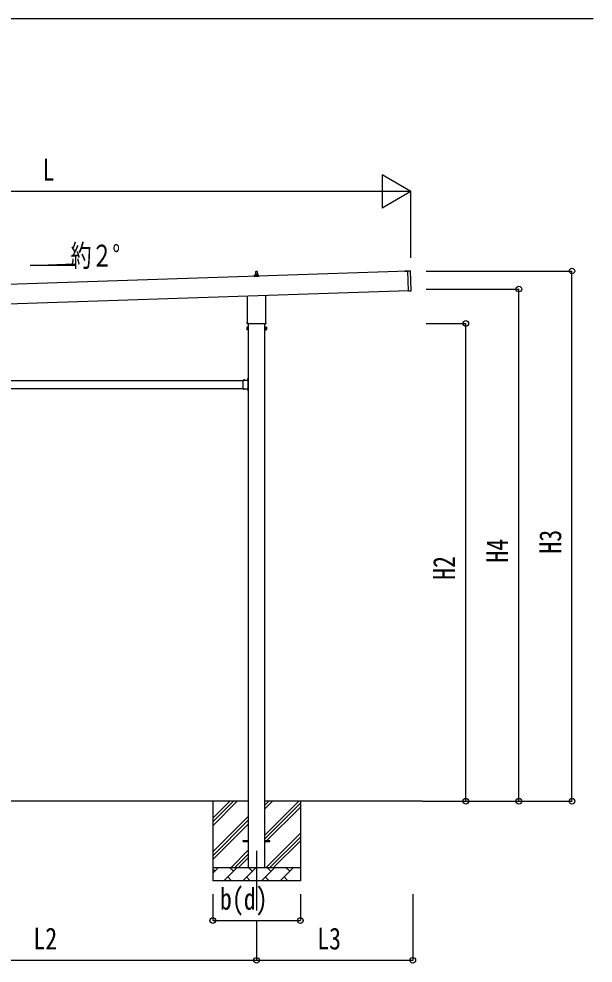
# Model space of a CAD drawing. Units: millimetres, scale not verified. Extents: x -21025 to 21025, y -14850 to 14850.
# Drawn here: x -2410 to 1917, y -8895 to -1773 of the extents above; entities that cross this region are included whole.
import ezdxf
from ezdxf.enums import TextEntityAlignment as Align

# ---------------------------------------------------------------- set-up
doc = ezdxf.new("R2010")
doc.units = ezdxf.units.MM
doc.header["$LTSCALE"] = 60
for name, color, linetype in [('0-3_YKK_11', 7, 'Continuous'), ('0-4_YKK_12', 2, 'Continuous'), ('0-5_YKK_13', 4, 'Continuous'), ('0-6_YKK_A1', 4, 'Continuous'), ('0-7_YKK_D', 6, 'Continuous')]:
    doc.layers.add(name, color=color, linetype=linetype)
doc.styles.add('ＭＳ ゴシック', font='')
doc.styles.get('ＭＳ ゴシック').set_extended_font_data('MS Gothic')

msp = doc.modelspace()

# ---------------------------------------------------------------- linework, layer by layer
at = {"layer": '0-3_YKK_11'}
msp.add_line((1916.61, -1773.22), (-19335.69, -1773.22), dxfattribs=at)
at = {"layer": '0-4_YKK_12'}
msp.add_line((-619.41, -8049), (-619.41, -8499), dxfattribs=at)
at = {"layer": '0-5_YKK_13'}
for p, q in [((-629.41, -3705.62), (-629.41, -3701.41)), ((-628.41, -3701.41), (-610.41, -3701.41)), ((-625.41, -3701.41), (-624.68, -3677.88)), ((-623.68, -3676.91), (-615.13, -3676.91)), ((-614.13, -3677.88), (-613.41, -3701.41)), ((-609.41, -3705.62), (-609.41, -3701.41)), ((497.44, -3675.74), (521.43, -3674.94)), ((521.4, -3674.03), (540.39, -3673.4)), ((526.4, -3823.95), (521.4, -3674.03)), ((546.35, -3822.28), (541.42, -3674.36)), ((-637.66, -3716.91), (-637.66, -3709.19)), ((-601.16, -3716.91), (-637.66, -3716.91)), ((-637.27, -3708.41), (-601.54, -3708.41)), ((-636.89, -3708.22), (-630.17, -3706.59)), ((-629.79, -3706.41), (-609.02, -3706.41)), ((-601.92, -3708.22), (-608.64, -3706.59)), ((-601.16, -3716.91), (-601.16, -3709.19)), ((526.4, -3823.95), (545.38, -3823.31)), ((-687.71, -4060.89), (-687.71, -3861.52)), ((-551.11, -3856.97), (-551.11, -4060.89)), ((-693.41, -4099.17), (-692.65, -4097.85)), ((-693.41, -4099.17), (-693.41, -4116.17)), ((-693.41, -4116.17), (-692.65, -4117.48)), ((-686.41, -4102.76), (-692.65, -4102.76)), ((-686.41, -4112.57), (-692.65, -4112.57)), ((-686.41, -4117.48), (-692.65, -4117.48)), ((-689.41, -4069.67), (-689.41, -4064.17)), ((-551.47, -4073.17), (-687.34, -4073.17)), ((-683.91, -4116.87), (-686.41, -4116.87)), ((-554.91, -4116.87), (-552.41, -4116.87)), ((-552.41, -4102.76), (-546.16, -4102.76)), ((-552.41, -4112.57), (-546.16, -4112.57)), ((-552.41, -4117.48), (-546.16, -4117.48)), ((-549.41, -4064.17), (-549.41, -4069.67)), ((-545.41, -4099.17), (-546.16, -4097.85)), ((-545.41, -4116.17), (-546.16, -4117.48)), ((-545.41, -4099.17), (-545.41, -4116.17)), ((-684.37, -4486.27), (-684.21, -4486.27)), ((-683.51, -4483.5), (-681.91, -4483.5)), ((-683.51, -4500.46), (-683.51, -4483.5)), ((-719.91, -4509.29), (-719.91, -4498.9)), ((-719.91, -4498.9), (-683.51, -4498.9)), ((-719.91, -4551.29), (-719.91, -4510.71)), ((-719.91, -4563.1), (-719.91, -4552.71)), ((-716.64, -4498.04), (-716.64, -4498.2)), ((-715.94, -4498.9), (-707.87, -4498.9)), ((-713.03, -4498.9), (-714.36, -4496.24)), ((-710.78, -4498.9), (-709.46, -4496.24)), ((-707.17, -4498.04), (-707.17, -4498.2)), ((-687.61, -4491), (-681.91, -4491)), ((-683.91, -4500.5), (-686.91, -4500.5)), ((-683.51, -4489.87), (-686.16, -4488.55)), ((-683.51, -4492.13), (-686.16, -4493.45)), ((-684.37, -4495.74), (-684.21, -4495.74)), ((-683.91, -4509.29), (-683.91, -4502.5)), ((-683.91, -4551.29), (-683.91, -4510.71)), ((-683.91, -4559.5), (-683.91, -4552.71)), ((-683.51, -4486.97), (-683.51, -4495.04)), ((-681.91, -4488), (-683.51, -4488)), ((-683.51, -4489), (-681.91, -4489)), ((-683.51, -4493), (-681.91, -4493)), ((-681.91, -4494), (-683.51, -4494)), ((-719.91, -4563.1), (-683.51, -4563.1)), ((-716.64, -4563.96), (-716.64, -4563.8)), ((-715.94, -4563.1), (-707.87, -4563.1)), ((-713.03, -4563.1), (-714.36, -4565.76)), ((-710.78, -4563.1), (-709.46, -4565.76)), ((-707.17, -4563.96), (-707.17, -4563.8)), ((-686.91, -4561.5), (-683.91, -4561.5)), ((-683.51, -4569.87), (-686.16, -4568.55)), ((-683.51, -4572.13), (-686.16, -4573.45)), ((-684.37, -4566.27), (-684.21, -4566.27)), ((-684.37, -4575.74), (-684.21, -4575.74)), ((-683.51, -4578.5), (-683.51, -4561.54)), ((-683.51, -4566.97), (-683.51, -4575.04)), ((-683.51, -4569), (-681.91, -4569)), ((-683.51, -4573), (-681.91, -4573)), ((-683.51, -4578.5), (-681.91, -4578.5)), ((-719.41, -7969.5), (-681.91, -7969.5)), ((-719.41, -7978.5), (-719.41, -7969.5)), ((-556.91, -7969.5), (-519.41, -7969.5)), ((-519.41, -7978.5), (-519.41, -7969.5)), ((-719.41, -7978.5), (-681.91, -7978.5)), ((-556.91, -7978.5), (-519.41, -7978.5))]:
    msp.add_line(p, q, dxfattribs=at)
for points in [[(521.46, -3675.94), (497.47, -3676.74), (497.44, -3675.74)], [(-686.41, -4117.48), (-686.41, -4097.85), (-692.65, -4097.85)], [(-686.41, -4116.87), (-686.41, -4098.47), (-683.91, -4098.47)], [(-552.41, -4116.87), (-552.41, -4098.47), (-554.91, -4098.47)], [(-552.41, -4117.48), (-552.41, -4097.85), (-546.16, -4097.85)], [(-681.91, -4498.5), (-681.91, -4492.5), (-681.91, -4489.5), (-681.91, -4483.5)], [(-683.91, -4502.5), (-686.91, -4502.5), (-686.91, -4498.9)], [(-683.91, -4559.5), (-686.91, -4559.5), (-686.91, -4563.1)], [(-681.91, -4578.5), (-681.91, -4572.5), (-681.91, -4569.5), (-681.91, -4563.5)]]:
    msp.add_lwpolyline(points, dxfattribs=at)
for points in [[(-683.91, -4118.17), (-683.91, -4097.17), (-681.91, -4097.17), (-681.91, -4118.17)], [(-554.91, -4118.17), (-554.91, -4097.17), (-556.91, -4097.17), (-556.91, -4118.17)]]:
    msp.add_lwpolyline(points, close=True, dxfattribs=at)
for centre, radius, start, end in [((-625.32, -3702.04), 4.13, 90, 171.17633), ((-628.41, -3702.41), 1, 90, 180), ((-623.68, -3677.91), 1, 90, 178.60509), ((-616.07, -3701.41), 4.83, 133.60282, 180), ((-622.74, -3701.41), 4.83, 0, 46.39718), ((-615.13, -3677.91), 1, 1.39491, 90), ((-613.49, -3702.04), 4.13, 8.82367, 90), ((-610.41, -3702.41), 1, 0, 90), ((540.42, -3674.4), 1, 1.90915, 91.90915), ((-636.66, -3709.19), 1, 103.62699, 180), ((-630.41, -3705.62), 1, 283.62699, 0), ((-608.41, -3705.62), 1, 180, 256.37301), ((-602.16, -3709.19), 1, 0, 76.37301), ((545.35, -3822.31), 1, 271.90915, 1.90915), ((-689.06, -4100.31), 4.34, 145.61575, 214.38425), ((-677.16, -4107.67), 16.24, 162.41205, 197.58795), ((-689.06, -4115.03), 4.34, 145.61575, 214.38425), ((-685.41, -4064.17), 4, 125.09963, 180), ((-685.41, -4069.67), 4, 180, 194.47751), ((-685.41, -4069.67), 4, 194.47751, 241.04498), ((-553.41, -4069.67), 4, 298.95502, 345.52249), ((-553.41, -4064.17), 4, 0, 54.90037), ((-553.41, -4069.67), 4, 345.52249, 0), ((-561.65, -4107.67), 16.24, 342.41205, 17.58795), ((-549.75, -4100.31), 4.34, 325.61575, 34.38425), ((-549.75, -4115.03), 4.34, 325.61575, 34.38425), ((-679.61, -4491), 7, 140.87645, 180), ((-684.37, -4487.13), 0.862, 90, 140.87645), ((-684.21, -4486.97), 0.7, 0, 90), ((-720.61, -4510), 1, 314.427, 45.573), ((-720.61, -4552), 1, 314.427, 45.573), ((-715.78, -4498.04), 0.862, 129.12355, 180), ((-715.94, -4498.2), 0.7, 180, 270), ((-711.91, -4502.8), 7, 90, 129.12355), ((-711.91, -4502.8), 7, 50.87645, 90), ((-707.87, -4498.2), 0.7, 270, 0), ((-708.03, -4498.04), 0.862, 0, 50.87645), ((-679.61, -4491), 7, 180, 219.12355), ((-684.37, -4494.87), 0.862, 219.12355, 270), ((-684.21, -4495.04), 0.7, 270, 0), ((-683.21, -4510), 1, 134.427, 225.573), ((-683.21, -4552), 1, 134.427, 225.573), ((-683.91, -4498.5), 2, 270, 0), ((-715.94, -4563.8), 0.7, 90, 180), ((-715.78, -4563.96), 0.862, 180, 230.87645), ((-711.91, -4559.2), 7, 230.87645, 270), ((-711.91, -4559.2), 7, 270, 309.12355), ((-707.87, -4563.8), 0.7, 0, 90), ((-708.03, -4563.96), 0.862, 309.12355, 0), ((-679.61, -4571), 7, 140.87645, 180), ((-679.61, -4571), 7, 180, 219.12355), ((-684.37, -4567.13), 0.862, 90, 140.87645), ((-684.37, -4574.87), 0.862, 219.12355, 270), ((-684.21, -4566.97), 0.7, 0, 90), ((-684.21, -4575.04), 0.7, 270, 0), ((-683.91, -4563.5), 2, 0, 90)]:
    msp.add_arc(centre, radius, start, end, dxfattribs=at)
at = {"layer": '0-6_YKK_A1'}
for p, q in [((-2324.72, -3633.81), (-1988.72, -3621.4)), ((-1988.72, -3621.4), (-1988.72, -3633.81)), ((521.47, -3676.17), (-4870.54, -3855.87)), ((-1988.72, -3633.81), (-2324.72, -3633.81)), ((-4865.71, -4000.79), (526.3, -3821.06)), ((-681.91, -4073.17), (-681.91, -8174)), ((-556.91, -8174), (-556.91, -4073.17)), ((-3618.91, -4501), (-719.91, -4501)), ((-3618.91, -4561), (-719.91, -4561)), ((-686.91, -4561), (-682.41, -4561)), ((-681.91, -7674), (-3656.91, -7674)), ((-949.41, -7674), (-949.41, -8274)), ((-949.41, -7859.05), (-764.35, -7674)), ((-949.41, -7830.77), (-792.64, -7674)), ((-949.41, -7802.48), (-820.92, -7674)), ((631.47, -7674), (-556.91, -7674)), ((-556.91, -7929.1), (-301.81, -7674)), ((-556.91, -7731.11), (-499.8, -7674)), ((-556.91, -7702.82), (-528.08, -7674)), ((-556.91, -7957.38), (-289.41, -7689.88)), ((-289.41, -7674), (-289.41, -8274)), ((-556.91, -7985.67), (-289.41, -7718.17)), ((-949.41, -8057.04), (-681.91, -7789.54)), ((-949.41, -8085.32), (-681.91, -7817.82)), ((-949.41, -8113.61), (-681.91, -7846.11)), ((-547.25, -8174), (-289.41, -7916.16)), ((-518.96, -8174), (-289.41, -7944.44)), ((-490.68, -8174), (-289.41, -7972.73)), ((-811.81, -8174), (-681.91, -8044.1)), ((-783.52, -8174), (-681.91, -8072.38)), ((-755.24, -8174), (-681.91, -8100.67)), ((-949.41, -8174), (-289.41, -8174)), ((-949.41, -8216.89), (-906.51, -8174)), ((-935.07, -8202.55), (-949.41, -8188.21)), ((-865.09, -8274), (-765.09, -8174)), ((-793.64, -8202.55), (-822.2, -8174)), ((-723.67, -8274), (-623.67, -8174)), ((-652.22, -8202.55), (-680.78, -8174)), ((-582.25, -8274), (-482.25, -8174)), ((-510.8, -8202.55), (-539.35, -8174)), ((-440.83, -8274), (-340.83, -8174)), ((-369.38, -8202.55), (-397.93, -8174)), ((-292.69, -8174), (-289.41, -8170.72)), ((-836.54, -8245.45), (-807.98, -8274)), ((-695.12, -8245.45), (-666.56, -8274)), ((-553.69, -8245.45), (-525.14, -8274)), ((-412.27, -8245.45), (-383.72, -8274)), ((-289.41, -8274), (-949.41, -8274))]:
    msp.add_line(p, q, dxfattribs=at)
msp.add_lwpolyline([(-686.91, -4501), (-682.41, -4501), (-682.41, -4561)], dxfattribs=at)
at = {"layer": '0-7_YKK_D'}
for p, q in [((543.77, -3074.89), (327.27, -2949.89)), ((327.27, -2949.89), (327.27, -3199.89)), ((293.77, -3074.89), (-4638.01, -3074.89)), ((543.77, -3074.89), (110.76, -3074.89)), ((543.77, -3074.89), (327.27, -3199.89)), ((543.77, -3574.89), (543.77, -3073.89)), ((657.62, -3674.89), (1758.62, -3674.89)), ((1757.62, -7674), (1757.62, -3674.89)), ((657.62, -3811), (1358.62, -3811)), ((1357.62, -7674), (1357.62, -3811)), ((657.62, -4070.67), (958.62, -4070.67)), ((957.62, -7674), (957.62, -4070.67)), ((632.47, -7674), (958.62, -7674)), ((632.47, -7674), (1758.62, -7674)), ((632.47, -7674), (1358.62, -7674)), ((-949.41, -8374), (-949.41, -8575)), ((-289.41, -8374), (-289.41, -8575)), ((557.62, -8374), (557.62, -8875)), ((-949.41, -8574), (-289.41, -8574)), ((-619.41, -8575), (-619.41, -8875)), ((-619.41, -8575), (-619.41, -8875)), ((-3719.41, -8874), (-619.41, -8874)), ((-619.41, -8874), (557.62, -8874))]:
    msp.add_line(p, q, dxfattribs=at)
for centre in [(1757.62, -3674.89), (1357.62, -3811), (957.62, -4070.67), (957.62, -7674), (1357.62, -7674), (1757.62, -7674), (-949.41, -8574), (-289.41, -8574), (-619.41, -8874), (-619.41, -8874), (557.62, -8874)]:
    msp.add_circle(centre, 21.25, dxfattribs=at)

# ---------------------------------------------------------------- texts
at = {"layer": '0-6_YKK_A1', "style": 'ＭＳ ゴシック', "width": 0.7}
msp.add_text('約２°', height=165, dxfattribs=at).set_placement((-2020.92, -3691.12), align=Align.BOTTOM_LEFT)
at = {"layer": '0-7_YKK_D', "style": 'ＭＳ ゴシック', "width": 0.8}
for s, p in [('L', (-2232.12, -3042.89)), ('b(d)', (-895.41, -8542)), ('L2', (-2301.41, -8842)), ('L3', (-162.89, -8842))]:
    msp.add_text(s, height=165, dxfattribs=at).set_placement(p, align=Align.BOTTOM_LEFT)
for s, p in [('H3', (1725.62, -5806.44)), ('H4', (1325.62, -5874.5)), ('H2', (925.62, -6004.33))]:
    msp.add_text(s, height=165, rotation=90, dxfattribs=at).set_placement(p, align=Align.BOTTOM_LEFT)

doc.saveas('drawing.dxf')
